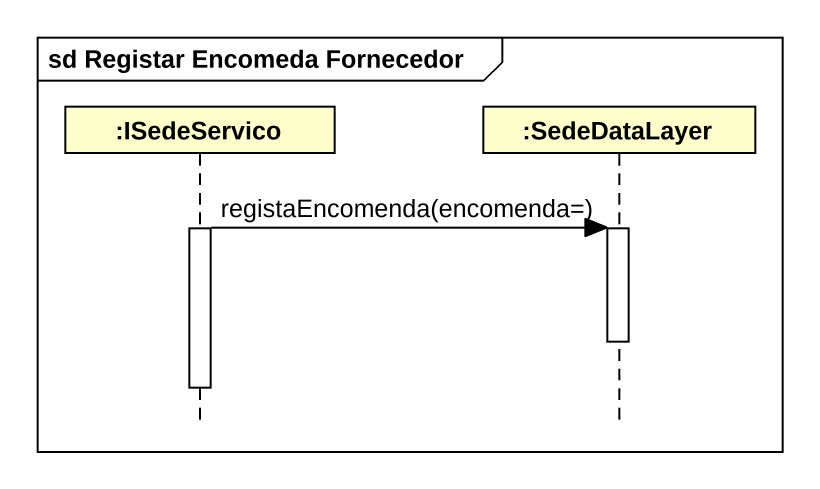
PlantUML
@startuml
mainframe sd Registar Encomeda Fornecedor
hide footbox
participant ":ISedeServico" as ISedeServico
participant ":SedeDataLayer" as SedeDataLayer

activate ISedeServico
ISedeServico -> SedeDataLayer : registaEncomenda(encomenda=)
activate SedeDataLayer
deactivate SedeDataLayer
deactivate ISedeServico
@enduml
